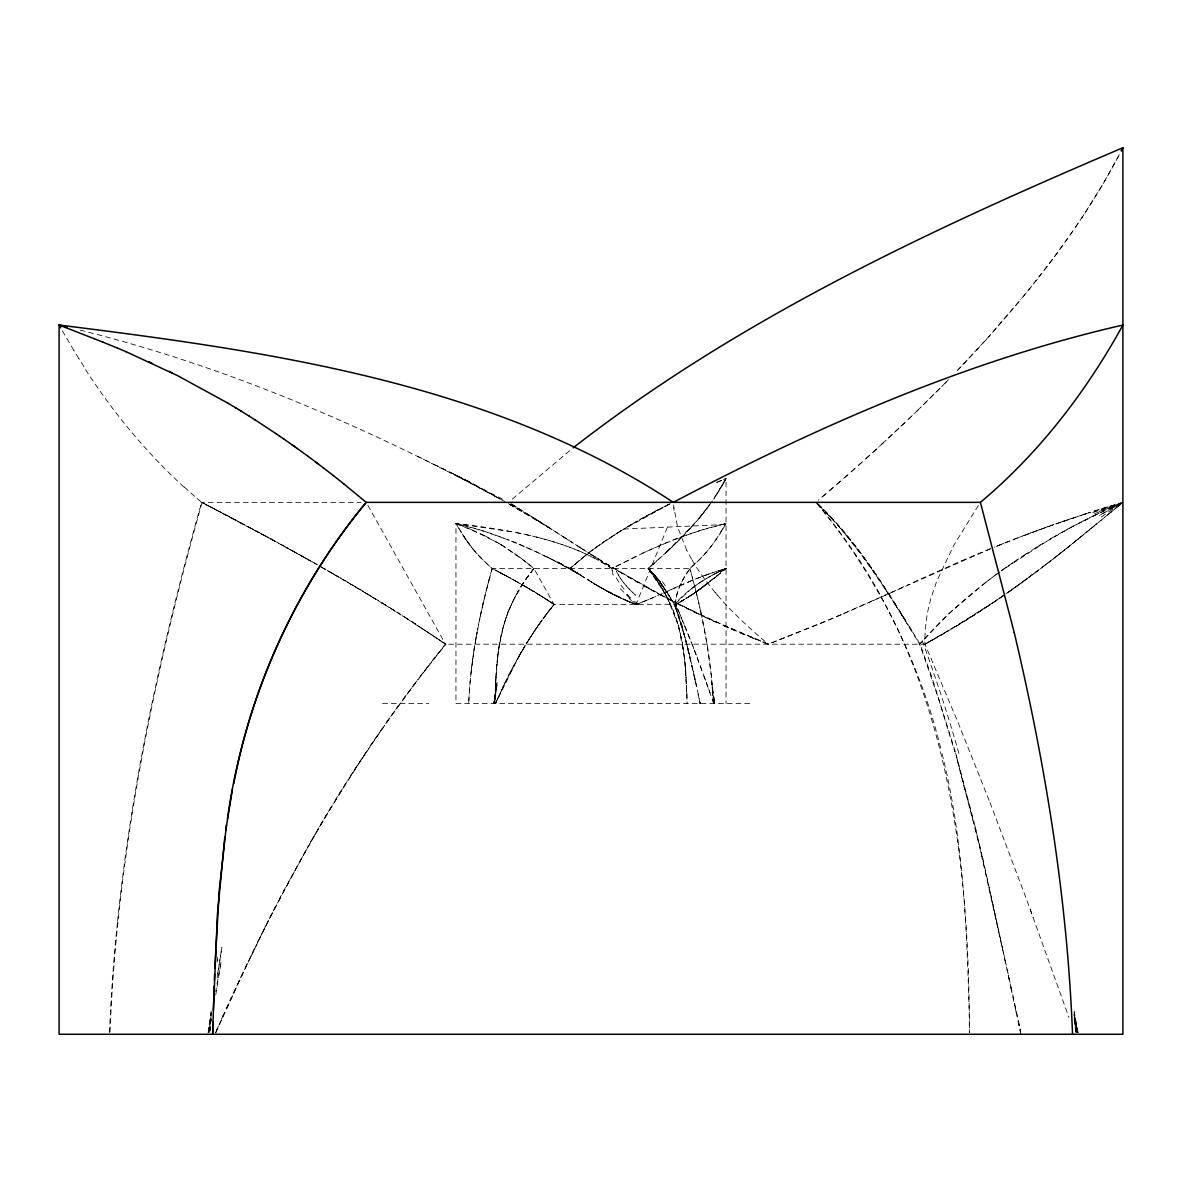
<?xml version="1.0" encoding="UTF-8"?>
<svg xmlns="http://www.w3.org/2000/svg" width="1182" height="1182" viewBox="0 0 1182 1182"><rect width="100%" height="100%" fill="white"/><g stroke="black" fill="none" stroke-linecap="round" stroke-linejoin="round"><path stroke-width="0.75" stroke-dasharray="5 3.75" d="M495.228 694.395L494.948 703.541L495.214 695.09M495.184 695.917L496.159 673.075M495.288 692.874L495.553 685.25L495.494 686.772M495.627 683.728L495.834 679.162M495.672 682.428L497.844 654.902A160.294 138.811 -90 0 1 509.56 608.183A163.249 141.382 90 0 0 498.021 654.931M495.908 677.641L496.499 668.524M217.178 961.971L217.606 956.607L217.222 960.227M496.41 669.78L498.715 648.667L503.163 627.568A144.677 125.292 90 0 1 514.569 598.033L524.527 581.16L533.924 568.498L526.256 562.218M495.14 697.439L496.204 683.817L494.135 703.541L497.105 684.999L493.751 703.541L497.297 681.467L493.736 703.541M496.617 667.003L496.868 663.974M497.016 662.467L497.327 659.438M209.672 1032.462L211.371 1016.21M117.535 921.339C132.221 779.396 163.027 639.58 201.59 502.35L194.572 496.277M473.819 652.08L470.805 674.863A386.1 334.373 -90 0 0 468.737 703.526C470.539 657.724 479.759 612.527 492.14 568.498A180.994 156.748 90 0 1 488.594 565.38L486.851 563.784A169.129 146.479 90 0 1 484.265 561.317L481.739 558.79A154.96 134.201 -90 0 1 476.848 553.531L473.716 549.866A155.064 134.29 -90 0 1 469.224 544.148A155.965 135.073 -90 0 1 466.358 540.189L465.664 539.199A167.297 144.884 90 0 1 463.625 536.14L455.957 523.478L460.995 524.084M471.101 672.011L473.273 654.917M497.474 657.931L497.844 654.902M211.371 1014.333L208.52 1032.447L211.312 1009.369M208.49 1032.462L211.268 1012.723M473.687 652.08L477.144 632.311M217.074 978.12L221.906 947.329L217.222 976.302M474.13 649.258L474.573 646.421M210.056 1030.704L211.194 1023.582M215.745 995.081L221.152 961.247L215.671 991.521M208.15 1032.447L211.371 1012.531M475.031 643.599L475.504 640.762M476.006 637.94L479.936 618.289M208.254 1032.477L211.15 1016.461M208.593 1032.551L211.386 1018.84M479.803 618.289L482.389 607.134M208.239 1032.551L211.209 1018.84M480.409 615.497L481.635 609.912M482.256 607.134L483.674 601.564M482.891 604.342L485.004 596.024M484.206 598.801L489.998 576.713M485.566 593.261L486.26 590.498M487.678 584.972L488.402 582.224M489.126 579.461L490.737 573.979M202.092 502.35C163.53 639.58 132.724 779.396 118.023 921.339A1520.835 1317.088 90 0 0 109.985 1032.64M491.372 571.231L492.259 568.498L482.98 560.046A154.591 133.876 -90 0 1 466.476 540.366L460.921 531.915M635.266 604.209L636.019 604.504L667.461 527.113M495.893 702.596L495.48 703.541L497.563 699.138M215.405 1032.817L231.376 997.253M216.395 1030.556L219.689 1023.139M215.892 1032.817L243.359 971.501M496.455 701.34L495.48 703.541L519.297 655.567M496.307 701.65L496.736 700.704M221.344 1019.431L224.669 1012.028M497.149 699.774L498.848 696.006M497.43 699.138L499.543 694.765M226.826 1008.335L255.652 945.881M499.41 694.765L500.547 692.578M233.076 993.56L268.299 920.438M500.134 693.199L501.552 690.391M500.991 691.337L501.862 689.461M501.434 690.391L502.306 688.53M503.473 686.048L502.453 688.22L504.965 682.945M245.088 967.822L248.589 960.493M503.177 686.668L505.866 681.098M250.835 956.844C303.966 845.81 368.178 739.74 445.998 644.19L402.043 615.586M504.522 683.876L509.073 674.641M505.689 681.718L506.738 679.561M257.44 942.246L277.563 902.383M506.31 680.167L507.226 678.32M507.684 677.404L516.741 660.369M508.762 675.247L509.856 673.105M270.131 916.818L308.576 845.337M509.545 673.725L511.422 670.061M725.645 479.227L726.043 478.459L723.473 479.552M510.476 671.878L510.949 670.962M279.44 898.793L281.316 895.188M511.895 669.145L512.382 668.229M681.911 581.647L687.318 572.384M725.246 479.995L713.307 499.646L726.043 478.459L716.1 482.714M283.207 891.597L318.726 827.755M512.855 667.313L525.576 644.914M513.18 666.707L514.318 664.594M723.635 483.01L726.043 478.459L726.043 703.541M516.608 660.369L517.908 658.256M518.957 656.173L520.154 654.074M519.09 656.173L522.917 649.332M310.585 841.806L333.309 803.361M519.814 654.68L521.883 651.105M520.834 652.892L521.351 651.991M320.78 824.253L322.849 820.751M522.577 649.923L531.545 635.458M522.695 649.923L525.163 645.786M324.917 817.264L348.335 779.233M523.449 648.445L525.044 645.786M722.305 529.891L726.043 523.478L701.517 530.097L679.783 537.47M721.67 530.94L719.72 534.072A162.333 140.584 -90 0 1 689.874 568.527L689.342 569.266M335.422 799.889L337.55 796.432M526.108 644.027L526.655 643.156M527.556 641.693L526.3 643.747L528.96 639.654M339.692 792.989L368.326 748.649M527.202 642.284L529.388 638.782M528.295 640.526L531.442 635.606M350.522 775.82L352.709 772.393M529.95 637.925L530.496 637.054M530.26 637.63L534.471 631.025M1085.785 211.711L1103.427 183.195L1119.797 153.749C1097.073 197.202 1069.533 237.981 1039.333 276.573M354.91 768.994L384.401 725.216M531.058 636.182L534.205 631.602M687.821 571.6L688.825 570.049M1083.968 214.518L1080.274 220.088M665.481 543.099L688.264 534.427A482.182 417.586 -90 0 1 713.692 526.596L726.043 523.478L715.524 540.366A154.591 133.876 90 0 1 699.02 560.061C687.333 569.399 679.295 583.125 676.178 597.752A159.688 67.551 -15.6 0 0 675.779 604.504L693.509 647.825L713.825 703.541L713.086 701.414M978.356 505.408L953.948 545.079L936.735 581.16L930.736 598.86L927.294 613.355L925.107 630.375L924.959 644.19L958.011 722.379L990.014 802.593M534.087 631.602L536.909 627.612M1078.427 222.866L1074.674 228.392M370.587 745.281L400.934 702.093M535.047 630.169L538.549 625.071M536.2 628.469L539.672 623.668M1072.783 231.14L1053.398 258.149L1026.995 292.043M538.15 625.633L543.883 617.817M386.736 721.892L417.911 679.31M539.14 624.229L542.745 619.205M540.928 621.702L542.346 619.752M712.391 500.976L699.419 517.849L683.477 535.579M706.363 509.176L710.382 503.783M403.328 698.813L430.322 663.235M543.351 618.378L545.818 615.068M543.764 617.817L551.477 607.725M545.197 615.881L547.059 613.414M546.645 613.96L548.108 612.054M420.378 676.074L445.496 644.19L924.959 644.19L950.86 629.371M547.68 612.601L550.206 609.336M705.846 509.841L703.26 513.151M432.834 660.044L435.345 656.867M1037.294 279.174L1020.731 299.681M551.063 608.257L552.674 606.381M437.872 653.676L445.496 644.19L367.853 505.305M552.127 606.913L554.062 604.504L676.207 604.268M703.792 512.486L701.694 515.101M702.743 513.801L700.099 517.036M552.555 606.381L554.181 604.504A157.472 49.422 34.9 0 0 521.868 584.588L513.594 579.919M701.162 515.751L698.503 518.957M1024.912 294.599L988.595 336.914M699.567 517.686L693.598 524.631M1018.633 302.208L990.782 334.491L957.523 370.38M693.051 525.251L691.943 526.492M694.617 523.478L665.821 552.821M691.381 527.113L690.835 527.733A370.321 320.706 -90 0 1 685.767 533.2L678.276 540.868M986.409 339.352L982.02 344.184M979.804 346.592L975.386 351.394M973.17 353.787L957.509 370.365M948.466 379.703L941.626 386.662M946.191 382.037L920.911 407.214M680.596 538.534L674.759 544.341M939.335 388.967L913.937 413.981M677.685 541.459L672.986 546.054M674.168 544.917L671.213 547.768M918.591 409.474L906.934 420.703M911.618 416.227L885.732 440.605M672.395 546.631L669.426 549.453M904.599 422.934L878.61 447.151M670.017 548.891L667.623 551.137M668.82 550.029L658.551 559.411M883.353 442.792L871.459 453.666M667.121 551.61L648.076 568.498L666.146 595.329M876.231 449.323L864.278 460.138M511.776 541.164L536.451 551.831L570.108 568.498L571.142 567.552M512.323 499.07L571.955 448.791M869.066 455.824L857.068 466.565M567.803 567.301L570.108 568.498L588.858 552.792A459.222 397.699 -90 0 1 623.668 529.137L624.318 528.664M861.87 462.28L849.843 472.963M572.191 566.606L593.852 549.024L618.969 531.959M854.66 468.707L842.589 479.331M653.025 564.257L657.325 560.49M847.42 475.09L835.305 485.654M654.252 563.179L649.317 567.434M840.166 481.443L828.006 491.948M832.882 487.752L820.692 498.198M650.558 566.385L648.076 568.498L657.517 581.219L667.431 598.033A144.677 125.292 90 0 1 678.837 627.568L684.422 657.118L686.653 690.879M825.568 494.032L818.239 500.267M648.696 567.966L648.076 568.498L655.626 576.609M716.661 576.195L726.043 568.498L722.734 569.488M1095.832 524.601L1097.073 523.582L1088.43 530.659M1108.125 514.48L1120.211 504.551M1100.752 520.553L1111.819 511.451M724.788 569.517L726.043 568.498L717.799 571.024M720.562 572.989L694.13 593.246M723.295 570.743L726.043 568.498L718.42 571.083M1092.138 527.63L1094.606 525.606M1117.965 506.398L1120.433 504.374M1115.513 508.408L1122.9 502.35L1088.223 513.032L1101.255 508.91M714.445 577.998L718.538 574.659M1077.26 539.76L1122.9 502.35L1095.832 514.687M1079.757 537.736L1087.204 531.678M1085.963 532.683L1089.671 529.654M715.405 577.215L711.579 580.303M1083.48 534.707L1065.972 548.832M1076.019 540.765L1071.01 544.799M706.703 584.13L714.77 577.732M1078.516 538.756L1062.175 551.861M1068.498 546.823L1058.348 554.875M1064.701 549.837L1046.75 563.917M1060.904 552.866L1054.507 557.889M1057.077 555.88L1042.834 566.917M708.668 582.593L705.713 584.883M1053.221 558.894L1018.692 584.854M707.368 583.613L702.684 587.173M985.951 582.209L949.235 613.31L919.626 644.19L938.035 697.085L954.834 751.959M985.951 582.209L994.239 575.944M706.378 584.381L704.029 586.154M1045.449 564.922L1034.915 572.915M691.972 588.237L674.434 604.504L684.378 635.458L694.824 678.778M1040.204 568.926L1041.519 567.921M999.765 571.94C970.629 593.142 943.28 616.945 919.626 644.19L910.79 629.784M692.312 587.971L695.873 585.371M1037.56 570.921L1032.241 574.91A896.532 379.274 -15.6 0 1 1020.066 583.864L1014.54 587.823M703.704 586.405L701.65 587.927M703.364 586.656L698.532 590.187M1033.57 573.92L1010.374 590.778M994.225 575.959L997.032 573.876M702.005 587.676L699.581 589.434M701.31 588.178L700.97 588.429A203.777 86.212 -15.6 0 1 696.759 591.443L696.405 591.694M700.276 588.932L697.469 590.941M1004.065 568.808L1001.213 570.847L1050.99 538.564M1017.318 585.844L1004.685 594.694M695.504 585.622L698.769 583.347M1002.632 569.827L1008.32 565.809M698.178 590.439L695.312 592.448M1013.151 588.799L1007.566 592.743A701.753 296.874 -15.6 0 0 1032.063 574.88M697.114 591.192L696.759 591.443A177.802 75.22 -15.6 0 1 693.494 593.689L693.125 593.925M1007.566 592.743L1008.97 591.768M698.887 589.936L694.233 593.187M1003.267 595.684L997.608 599.614M1008.305 565.823L1014.053 561.849M1001.908 596.674L1003.326 595.698A701.753 296.874 -15.6 0 1 954.229 627.568M695.681 592.197L692.017 594.679M1011.157 563.844L1012.59 562.854M1003.326 595.698L990.368 604.49A623.668 263.837 -15.6 0 1 953.992 627.494L944.477 633.124A554.89 234.745 -15.6 0 1 924.959 644.19L971.013 617.034M694.957 592.684L689.771 596.142M1000.474 597.664L952.441 628.425M1014.023 561.878L1024.203 555.097M720.547 572.206L726.043 568.498L719.587 570.98M1101.299 516.992L1122.9 502.35L1099.378 515.441M996.175 600.589L990.368 604.49M699.123 583.11L701.354 581.647M1016.904 559.928L1018.352 558.953M692.386 594.428L690.894 595.418M988.906 605.465L972.535 616.088M691.647 594.915L683.95 599.791M679.103 602.643L690.524 595.654M1024.173 555.112L1040.456 544.843M1025.636 554.166L1027.099 553.206M701.724 581.411L708.55 577.244M690.761 595.506L682.753 600.5M685.53 598.816L690.14 595.905M620.136 531.235L670.238 503.709M1035.993 547.591L1037.486 546.675M1038.934 545.774L1072.429 526.581L1110.134 507.979M684.747 599.304L675.779 604.504L676.636 606.469M629.134 525.783L606.322 540.189A370.69 321.016 -90 0 0 570.034 568.394M682.354 600.737L680.743 601.697M627.893 526.507L631.203 524.557M683.595 599.998L675.779 604.504L677.463 603.574M630.331 525.074L632.769 523.641M1050.961 538.578L1058.584 534.19M633.271 523.36L638.827 520.183M633.966 522.946L636.049 521.764M708.535 577.244L712.436 575.073M677.877 603.337L679.517 602.406M1055.541 535.934L1057.063 535.062M1058.555 534.205L1067.789 529.078M639.521 519.799L640.91 519.016M720.06 571.822L726.043 568.498L718.819 571.408M640.127 519.459L645.8 516.327M720.385 571.63L726.043 568.498L722.793 569.931M1100.634 514.717L1119.723 504.108M641.619 518.632L643.702 517.465M1063.15 531.634L1064.672 530.792M646.51 515.943L650.721 513.682M645.062 516.726L650.011 514.052M1067.76 529.108L1072.429 526.581M712.421 575.073L717.976 572.206M1072.384 526.611L1078.634 523.316M651.415 513.313L653.528 512.19M652.494 512.737L655.655 511.082M654.237 511.821L662.481 507.566M536.037 536.997C562.691 543.602 588.976 553.087 611.892 568.498L639.625 554.609M656.35 510.713L658.477 509.619M1078.59 523.331L1083.318 520.907M600.766 561.583L611.892 568.498L645.549 551.831L670.224 541.164M659.187 509.25L660.59 508.526M661.299 508.171L663.427 507.093M1083.259 520.922L1089.582 517.746M1084.884 520.11L1086.435 519.312M665.555 506.029L664.136 506.738M664.993 506.31L669.825 503.901M666.264 505.674L668.406 504.611M1089.523 517.775L1092.729 516.194M717.962 572.206L720.385 571.039M1092.67 516.224L1095.877 514.658M1097.457 513.904L1099.038 513.151M720.37 571.054L722.394 570.108M641.959 553.501L656.025 547.118M667.239 591.355L671.76 589.286M891.287 592.404L909.121 584.263M673.799 588.37L678.911 586.05M726.043 568.498C706.733 576.949 688.441 588.592 674.434 604.504L675.469 607.326M913.11 582.445L961.764 560.741M1108.524 508.718L1111.73 507.255M663.265 593.157L686.698 582.652M649.657 599.111L666.737 591.576M871.725 601.269L842.855 614.079M889.322 593.29L823.898 622.19L768.3 644.19L760.129 640.969M873.675 600.397L990.738 548.551M1111.701 507.27L1119.709 503.724M679.428 585.829L695.134 579.15M655.907 596.437L654.946 596.851M840.949 614.906L768.3 644.19L704.28 616.841M961.764 560.741L994.948 546.941M718.774 481.547L716.602 482.492M658.374 546.099L663.102 544.089M653.011 597.693L652.05 598.107M719.498 481.237L721.67 480.32M687.747 582.194L701.015 576.875M648.696 599.51L647.751 599.909M634.291 603.825L636.019 604.504L651.09 598.506M646.318 600.5L643.496 601.638M1094.488 513.86L1119.561 503.695L1097.472 512.146M996.973 546.025L999.086 545.168M999.071 545.183L1005.38 542.671M996.603 546.276L1022.208 536.14M695.666 578.944L707.988 574.319M642.55 602.007L640.201 602.923M1005.335 542.686L1013.787 539.376M672.602 540.218L677.389 538.371M1013.728 539.391L1015.885 538.564M1015.826 538.578L1056.176 523.759M639.743 603.101L636.019 604.504A130.759 42.05 11.3 0 1 630.878 602.451L630.154 602.14M1022.149 536.155L1026.434 534.545M701.532 576.668L703.704 575.87M1026.375 534.56L1030.674 532.964M1030.601 532.979L1032.787 532.166M1032.713 532.196L1034.9 531.383M1034.841 531.412L1039.141 529.832M704.221 575.678L708.018 574.304M1039.081 529.861L1043.396 528.295M1043.322 528.324L1047.651 526.773M1047.577 526.803L1088.327 512.988L1081.766 515.116M1051.832 525.281L1053.96 524.542M1056.102 523.789L1060.446 522.281M1060.357 522.311L1066.858 520.095M1062.574 521.543L1064.716 520.819M1092.907 512.574L1119.561 503.488M1066.77 520.124L1071.143 518.647M712.894 572.635L708.535 574.127L717.252 571.202L713.411 572.457M1071.04 518.676L1077.57 516.504M1073.286 517.923L1075.428 517.214M1077.482 516.534L1081.87 515.086M1084.027 514.392L1086.169 513.682M718.878 570.684L721.626 569.827M1094.695 510.964L1096.866 510.284M1103.353 508.26L1109.898 506.236M1101.196 508.925L1105.584 507.566M1109.868 506.251L1118.571 503.635M1118.556 503.635L1120.728 502.985M623.638 529.078L726.043 524.483M273.057 540.204L201.59 502.35L361.131 502.35M500.902 573.078L492.14 568.498L689.86 568.498L690.628 571.231M382.599 703.541L428.8 703.541M749.698 703.541L455.957 703.541L455.957 523.478L513.668 532.092M463.507 524.394C509.782 530.26 556.988 537.973 598.491 560.312M516.165 532.58L523.626 534.131M526.108 534.663L533.555 536.392M459.695 529.891L455.957 523.478L482.906 530.851L509.398 540.218M458.188 524.35L455.957 523.478L468.308 526.596A482.182 417.586 90 0 1 493.736 534.427L516.519 543.099M80.125 330.147C228.835 367.1 370.527 428.623 504.847 501.582M455.957 523.478L484.59 535.594M458.926 524.645L467.821 528.118M762.449 641.9L765.375 643.052M723.68 625.677L768.3 644.19C739.016 619.604 710.914 592.433 691.514 559.13M620.417 588.754L636.019 604.504L623.815 599.422M467.806 528.118L471.5 529.625M633.05 603.337L629.208 601.756M752.062 637.719L756.081 639.359M753.776 638.428L748.058 636.079M617.388 596.437A143.229 46.068 11.3 0 0 620.151 597.752L625.899 600.338A129.798 41.754 11.3 0 0 630.878 602.451L632.577 603.145M745.221 634.911L739.577 632.547M740.139 632.784L744.084 634.438M518.898 544.089L523.626 546.099M472.224 529.935L498.745 543.277M630.878 602.451L624.288 599.629M736.223 631.129L673.829 601.919L612.941 567.877M731.23 628.972L733.992 630.169M627.302 600.944L625.899 600.338A137.585 44.251 11.3 0 1 621.097 598.181L615.467 595.506A159.23 51.21 11.3 0 1 612.025 593.763L610.178 592.803M627.553 601.047L602.037 588.341M525.975 547.118L560.741 563.592L589.833 580.983M723 625.367L725.718 626.578M713.278 621.008L717.031 622.707M712.214 620.52L714.888 621.732M614.98 595.255L622.692 598.905M610.577 593.024L616.472 595.994A136.403 43.867 11.3 0 0 621.097 598.181L621.776 598.491M620.432 597.87L619.087 597.25M702.182 615.866L705.846 617.58M709.555 619.294L656.985 593.054L603.987 562.44M618.437 596.94L616.472 595.994M698.532 614.138L673.829 601.919M693.893 611.907L696.464 613.148M500.296 499.144L471.84 483.024L436.069 465.353M417.793 456.429L471.84 483.024M686.254 608.183L688.796 609.424M547.03 556.84L581.13 575.427L556.294 561.406M615.822 595.684L614.551 595.048M485.3 535.948L503.207 545.981L526.271 562.233M613.916 594.723L612.025 593.763A171.582 55.185 11.3 0 1 607.755 591.517L606.085 590.616M677.286 603.677L680.758 605.42M558.598 562.573L565.513 566.104M613.488 594.516L598.107 586.05M492.14 568.498L493.544 569.148M201.59 502.35L207.116 504.95M668.938 599.392L671.376 600.648M203.747 503.458L207.633 505.468M205.904 504.581L212.139 507.551M667.017 598.373L670.416 600.146M494.327 569.621L496.1 570.478M495.214 570.079L497.622 571.349M210.219 506.812L217.178 510.181M212.376 507.935L221.034 512.441M502.675 499.203L454.302 474.425L500.119 499.04M216.69 510.181L232.307 518.1M219.719 511.762L223.191 513.579M497.371 571.142L500.37 572.782M222.748 513.343L225.777 514.938M225.319 514.687L229.677 516.977M228.806 516.519L234.006 519.267M499.942 572.487L502.572 573.95M499.823 572.502L501.463 573.373M231.835 518.115L272.806 539.79M233.977 519.238L236.178 520.405M234.863 519.725L238.336 521.558M660.31 594.827L664.121 596.866M502.128 573.713L503.118 574.245M237.907 521.321L240.936 522.932M240.463 522.68L250.037 527.778M242.635 523.833L244.837 525M661.728 595.595L656.985 593.054M608.952 592.167L602.303 588.488M500.754 572.989L505.305 575.412L504.433 574.954M597.723 585.814L603.633 589.257A189.548 60.962 11.3 0 0 607.755 591.517L609.158 592.271M503.783 574.541L506.753 576.195M249.136 527.29L256.11 531.043M251.308 528.457L253.509 529.639M255.637 530.777L259.154 532.668M506.354 575.915L507.639 576.609M504.995 575.25L518.573 582.696M257.809 531.944L268.698 537.84L262.153 534.294M507.521 576.609L526.906 587.454M652.287 590.498L654.636 591.783M607.149 591.192L605.967 590.557M508.925 577.304L510.21 577.998L509.073 577.437M650.44 589.478L653.705 591.266M271.313 539.258L277.873 542.568M274.357 540.913L282.956 545.36M270.841 539.007L305.71 558.273M512.161 579.136L514.081 580.126M280.444 544.252L288.039 548.153M283.488 545.921L303.301 556.648M647.647 587.956L649.967 589.227M286.074 547.34L288.29 548.566M289.59 549.29L295.692 552.674M292.619 550.96L297.007 553.412M643.968 585.903L647.189 587.69M643.052 585.385L645.342 586.671M298.75 554.373L317.323 564.553M604.445 589.7L603.633 589.257A213.321 68.615 11.3 0 1 599.658 586.966L598.373 586.198M301.351 555.821L303.567 557.062M304.853 557.801L317.086 564.715M307.896 559.5L314.486 563.223M508.201 503.606L536.658 519.725L584.263 550.162M519.903 583.45L520.804 583.952M636.241 581.544L638.502 582.829M634.453 580.525L637.6 582.312M521.351 584.263L522.237 584.765M320.145 566.459L332.408 573.492M321.016 566.946L326.276 569.96M523.02 585.208L524.572 586.109M524.128 585.844L525.355 586.553M327.577 570.699L329.793 571.985M628.203 576.919L631.764 578.973M331.95 573.226L335.466 575.265M627.317 576.402L629.533 577.688M334.137 574.496L341.598 578.84M336.323 575.767L338.554 577.052M600.973 587.735L594.295 583.745M525.251 586.494L530.245 589.419M527.453 587.779L528.576 588.429M340.712 578.323L347.73 582.431M342.898 579.594L345.114 580.894M528.457 588.37L529.24 588.828M620.727 572.531L622.914 573.817M347.286 582.165L363.081 591.547M349.473 583.465L353.876 586.065M618.555 571.231L622.042 573.3M498.745 543.262L501.523 544.932M530.024 589.286L530.807 589.744M529.108 588.754L541.917 596.541M356.048 587.351L360.451 589.981M531.575 590.202L532.476 590.749M598.86 586.494L591.473 582.002M532.358 590.675L533.141 591.133M612.084 567.36L614.226 568.645M533.023 591.074L534.131 591.739M362.623 591.281L372.286 597.117M364.824 592.596L369.198 595.24M598.077 558.805L613.694 568.335M594.546 583.908L597.087 585.43M533.909 591.606L534.692 592.079M535.254 592.418L536.244 593.024M371.399 596.57L382.347 603.263L377.974 600.574M535.801 592.758L537.81 593.985M373.586 597.9L375.787 599.244M580.85 575.25L570.108 568.498L570.862 568.956M570.108 568.498L572.915 570.226M593.925 583.524L594.856 584.1M501.523 544.932L517.76 555.791M536.909 593.438L538.032 594.118M510.816 503.65L512.929 504.936M511.658 504.167L527.024 513.712M609.942 566.06L590.985 554.388M570.64 568.823L571.6 569.414M590.202 581.204L595.802 584.676M512.397 504.611L516.076 506.886M381.476 602.731L388.937 607.341M599.348 559.574L580.672 547.887M590.823 581.588L593.305 583.14M538.593 594.457L539.361 594.945M384.549 604.623L391.124 608.715M517.553 507.802L523.39 511.437M595.152 556.988L587.882 552.437M572.354 569.872L573.314 570.463M539.14 594.797L548.566 600.811M572.605 570.034L575.058 571.571M390.681 608.435L397.684 612.823M393.296 610.075L395.497 611.449M525.458 512.737L534.234 518.263M574.363 571.128L575.678 571.955M592.049 582.371L584.011 577.274M529.181 515.071L541.917 523.138M582.711 549.187L586.435 551.521M541.696 596.393L543.247 597.383M396.797 612.276L405.987 618.083A485.965 152.522 34.9 0 1 430.381 633.98L445.496 644.19A429.952 134.94 34.9 0 0 430.381 633.98L417.32 625.396M577.067 545.611L583.539 549.704M576.033 572.191L577.496 573.107M587.159 579.283L589.109 580.51M535.771 519.238L537.825 520.538M576.979 572.782L578.707 573.876M543.026 597.235L544.03 597.87A129.503 40.646 34.9 0 1 546.35 599.377L554.062 604.504A366.863 366.804 38.5 0 0 531.486 635.414M540.691 522.355L549.261 527.822M563.489 536.953L573.492 543.336M543.587 597.59L545.257 598.653M548.034 527.054L566.355 538.77M579.919 574.659L584.735 577.747M415.68 623.993L395.29 611.005A714.696 224.314 34.9 0 0 323.705 568.261M545.803 599.008L546.35 599.377A119.737 37.573 34.9 0 1 550.221 601.919L554.062 604.504L533.924 568.498L521.026 558.185M549.113 601.18L550.221 601.904A109.158 34.263 34.9 0 1 554.062 604.504M514.436 553.412L515.78 554.358M518.41 556.264L521.72 558.717M194.572 496.277L184.17 486.94M631.557 600.648L629.075 598.314M648.416 568.705L650.395 570.64M816.998 503.488L824.475 510.816M818.018 503.975C847.952 532.846 872.316 567.079 893.828 602.48M817.53 503.975L818.387 504.803M648.504 568.911L653.469 575.309M817.442 503.458C847.272 531.811 870.883 565.868 892.986 600.382M648.194 568.498L651.962 572.28M819.259 505.63L836.871 524.128M649.923 570.285L650.617 570.862M825.361 511.703L827.991 514.436M650.721 571.098L651.518 571.793M651.164 571.571L651.799 572.236A103.351 30.023 69.8 0 1 653.04 573.462L657.458 578.722M828.878 515.367L830.651 517.258M651.385 571.793L653.543 574.024M651.622 572.044L652.42 572.768M831.537 518.204L843.165 531.442M653.188 573.772L654.001 574.541A100.928 29.077 69.6 0 0 653.04 573.492A101.43 29.225 69.6 0 1 654.001 574.57M837.772 525.148L839.56 527.202M654.015 574.703L654.459 575.073A98.062 27.807 69.2 0 1 656.217 577.023M654.459 575.073L654.68 575.338A98.431 27.91 69.2 0 1 655.921 576.816L655.256 576.151M654.326 575.073L655.375 576.151M840.476 528.265L862.387 555.998M715.036 592.315L717.637 595.359M844.066 532.521L846.8 535.815M655.478 576.432L656.291 577.274M655.936 576.993L656.261 577.392A97.382 27.171 68.9 0 1 657.222 578.5L659.32 581.16M847.701 536.938L852.266 542.656M817.309 503.606C875.685 575.073 918.99 659.039 940.857 748.827M816.688 503.443C943.694 650.336 969.536 845.618 969.314 1032.758M656.764 577.85L656.173 577.274A96.17 26.831 68.9 0 1 657.222 578.486L656.394 577.555M854.098 545.005L855.931 547.384M657.798 579.328L658.625 580.229M658.256 579.934L661.211 583.745M856.847 548.581L875.463 574.467M658.965 580.85L659.526 581.603M659.896 582.12L660.738 583.081M863.318 557.269L865.18 559.825M660.605 583.081L663.338 586.804M654.193 576.299L657.753 581.381M660.841 583.406L661.92 584.75M867.041 562.41L868.903 565.04M661.551 584.41L662.629 585.77M869.834 566.355L871.71 569.03M662.023 585.09L674.05 603.692M872.641 570.389L882.053 584.277M876.394 575.856L884.89 588.592M662.866 586.109L664.772 588.932L664.166 588.222M664.077 588.075L669.234 596.083L668.879 595.3M664.89 589.301L665.732 590.394M882.998 585.711L883.944 587.144M658.433 582.416L662.437 588.769M884.505 588.015L887.165 592.093M665.983 590.764L667.431 592.995M886.781 591.502L888.495 594.147M887.726 592.965L888.687 594.428M889.632 595.905L891.538 598.89M889.174 594.428L900.64 612.542M893.932 601.874L907.392 623.446M893.444 601.874L895.173 604.593M667.904 593.763L670.105 597.25M83.996 366.789L78.839 358.56M894.39 603.381L901.112 614.093M896.311 606.425L898.231 609.469M901.6 614.093L904.969 620.314M900.536 613.163L902.073 615.645M903.521 617.196L920.113 644.19L931.579 676.311L954.672 749.683L973.244 820.766M901.881 615.334L903.994 618.747M670.342 597.649L671.302 599.407M669.928 597.176L670.711 598.447M904.585 619.693L911.366 630.73M670.164 597.575L675.114 606.381M909.327 626.608L912.253 631.365M906.904 623.446L907.865 625.027M460.33 530.94L460.98 531.989M78.854 358.574L73.786 350.286M73.786 350.286L61.494 329.29M662.954 589.862L663.693 591.118M691.529 559.145L686.757 550.265M664.417 592.404L672.189 608.316M666.737 596.452L677.744 623.8M686.757 550.28L677.626 527.172L673.489 505.039M677.493 608.435L679.177 612.379M680.019 614.359L681.689 618.334M682.516 620.343L684.171 624.347M684.999 626.371L687.451 632.444M672.632 609.099L677.759 623.594L682.561 643.747M688.264 634.468L691.5 642.668M990.014 802.578L1027.128 900.935L1068.956 1017.525M692.297 644.722L693.893 648.844M694.691 650.913L696.272 655.064M697.055 657.133L699.404 663.398M700.172 665.496L703.26 673.888M1030.172 909.209L1033.201 917.498M674.848 605.302L675.439 606.927M704.029 676.001L705.551 680.211M707.826 686.55L706.319 682.324M675.735 607.74L676.606 610.193M675.808 608.287L681.586 625.839M708.594 688.678L710.101 692.918M676.887 611.005L677.183 611.833M677.463 612.66L684.792 636.95M681.896 626.829L683.078 630.42M683.078 630.848L683.373 631.868M678.128 624.835L679.827 631.07M955.647 753.097L974.16 822.524L1005.527 962.621M683.817 633.02L684.806 636.507M683.654 632.872L685.072 637.97M957.095 759.937L978.282 841.348M689.86 568.498C702.226 612.527 711.475 657.724 713.248 703.541L713.13 700.66M691.381 573.979L692.874 579.461M685.043 637.379L685.279 638.265M685.516 639.137L685.752 640.023M685.353 638.989L685.9 641.043M613.133 575.25L611.892 568.498M685.988 640.895L686.225 641.782M685.634 640.023L687.51 647.248M693.598 582.224L695.031 587.735M686.461 642.668L686.683 643.555M686.181 642.077L686.712 644.146M686.919 644.441L687.156 645.328M687.377 646.214L687.599 647.101M687.244 646.214L688.042 649.332M695.74 590.498L697.114 596.024M687.835 647.987L688.057 648.888M687.776 648.297L692.031 666.16M975.032 826.041L982.227 857.91M688.722 651.563L689.579 655.611M689.15 653.365L689.372 654.252M979.346 843.712L984.178 866.214M942.084 753.776C964.808 844.864 967.112 939.202 969.801 1032.551M697.794 598.801L700.985 612.704M689.815 656.054L690.022 656.956M680.123 632.518L682.782 645.032M982.73 857.91L1020.613 1030.66M690.244 657.857L690.569 659.822M690.657 659.659L690.879 660.561M985.153 870.38L988.019 882.88M691.293 662.378L691.706 664.195M988.965 887.047L991.787 899.591M691.795 665.097L692.755 669.352L692.534 667.83M992.717 903.772L993.648 907.968M693.14 670.563L693.346 671.465M693.228 671.465L695.09 680.005L694.853 678.926M1074.142 1014.658L1078.028 1032.477L1074.142 1010.979M996.426 920.556L999.174 933.159M994.579 912.164L995.495 916.36M712.657 692.046L711.461 681.615L714.741 703.541L712.244 686.314M1000.075 937.356L1003.71 954.199M1019.992 1030.054L1020.598 1032.861M700.985 612.704L706.969 643.599L711.195 674.863A393.975 341.199 -90 0 1 712.835 694.913L712.997 697.794M694.558 676.946L694.942 678.778M700.069 702.61L700.261 703.541M699.907 702.463L700.143 703.541L698.798 697.35M1020.908 1034.265L1013.639 1000.548M1018.16 1021.632L1019.076 1025.843M695.548 681.526L699.271 698.946M694.632 677.862L696.154 684.969M699.685 701.399L700.143 703.541M1074.054 1014.658L1077.866 1032.477M1008.231 975.253L1011.836 992.126M1004.611 958.395L1009.133 979.479M1010.935 987.916L1014.54 1004.774M1015.441 1008.985L1017.259 1017.421M712.569 693.583L714.696 703.541M695.548 682.132L696.464 686.417M698.074 693.908L699.212 699.256M1074.187 1016.446L1077.437 1032.477L1074.246 1012.767M682.59 644.382L685.309 664.402M683.093 647.381L684.984 662.467M1074.142 1014.555L1076.772 1032.477L1074.128 1012.664M1074.216 1019.933L1075.709 1032.477M673.74 507.743L674.065 510.476M1074.157 1018.057L1075.723 1032.462M685.132 663.974L685.53 667.003M685.264 665.496L685.723 671.568M685.634 668.303L686.786 695.09M685.826 673.09L686.387 683.728M686.447 685.25L686.565 688.293M686.609 689.815L686.712 692.874M686.86 693.08L687.185 703.541M686.772 694.395L687.052 703.541M922.137 640.614A1033.836 519.858 88.2 0 1 959.932 756.982M944.477 633.124A554.698 234.657 -15.6 0 1 924.959 644.19M109.498 1032.64A1520.835 1317.088 -90 0 1 117.565 921.339M184.052 487.117A629.297 544.976 -90 0 1 83.848 366.893M723.739 483.098A216.557 187.539 -90 0 1 714.283 498.243M709.88 504.448A216.557 187.539 -90 0 1 703.718 512.412M638.132 604.327A283.045 101.312 6.5 0 1 634.468 601.269M636.005 604.504A134.024 43.113 11.3 0 1 625.899 600.338A129.001 41.488 11.3 0 1 621.097 598.181M662.452 581.721A99.569 24.453 66.9 0 1 667.136 588.503M660.915 584.026A97.116 24.423 67.2 0 1 662.57 586.375M657.148 577.954A94.826 26.196 68.7 0 1 659.128 580.495M651.873 572.709A101.504 29.491 69.8 0 1 652.819 573.758M615.571 595.551A155.891 50.146 11.3 0 1 612.911 594.221M611.168 593.32A172.513 55.48 11.3 0 1 607.755 591.517M675.498 604.563A180.314 76.283 -15.6 0 1 682.058 581.633M612.202 570.581A228.348 70.713 15.4 0 1 611.995 568.512M675.557 605.79A259.227 130.242 88.2 0 1 682.664 627.302M465.664 539.199A167.711 145.238 90 0 1 463.625 536.14M466.358 540.189A155.788 134.911 -90 0 0 469.224 544.148A154.857 134.098 -90 0 0 473.716 549.866M481.783 558.731A154.945 134.127 89.9 0 1 476.893 553.471M624.096 589.124A208.283 65.409 13.7 0 1 615.231 575.59M656.173 579.919A94.944 23.891 67.2 0 1 664.269 591.428M536.658 519.725L508.038 503.399L552.097 529.654L536.658 519.725M660.723 582.312A96.939 25.782 68 0 0 659.393 580.51A96.259 25.62 68 0 1 660.723 582.327M616.546 571.379A213.499 66.325 14.9 0 0 635.591 595.196A213.469 66.31 14.9 0 1 616.546 571.379M627.051 594.443A240.744 81.366 9.2 0 0 631.025 598.299A240.315 81.203 9.2 0 1 627.066 594.443M533.954 568.527A172.084 149.021 -90 0 0 517.553 592.374A170.681 147.809 -90 0 1 533.968 568.527M517.598 592.404A144.086 124.775 -90 0 0 509.797 608.302A146.878 127.198 -90 0 1 517.598 592.404"/><path stroke-width="1.5" d="M213.765 998.273L212.657 1034.265L213.026 1022.267M213.395 1010.255L217.429 914.307L224.831 836.782M213.779 998.258L214.178 986.261M214.385 980.247L214.592 974.249M214.829 968.25L219.231 890.401L226.486 824.918M225.673 830.843L232.411 789.532M227.446 819.008C243.462 703.29 291.614 592.345 366.198 502.35L980.41 502.35C1038.978 453.282 1086.199 391.833 1122.9 325.035C965.088 361.19 816.068 427.219 673.297 502.35C491.653 382.673 270.456 351.468 59.1 325.035L59.1 1034.265L1122.9 1034.265L1122.9 147.735C930.736 229.485 738.883 318.815 573.226 447.786M233.755 783.681C253.347 680.64 299.445 583.199 366.198 502.35L343.607 483.719M60.696 327.872L59.1 325.035L67.197 326.971M94.132 338.687L59.1 325.035M94.087 338.673L102.864 342.13M102.834 342.115L117.387 348.055M117.358 348.04L126.075 351.704M126.046 351.704L177.507 375.595L227.624 402.988M149.065 361.899L151.931 363.214M169.011 371.37L171.848 372.758M227.609 402.973L235.839 407.893M235.809 407.879L238.572 409.563M238.542 409.533L241.291 411.218M241.261 411.203L249.417 416.286M249.387 416.256L254.824 419.713M254.795 419.684L276.219 433.809M276.189 433.779L278.878 435.611M278.834 435.582L284.168 439.246M284.123 439.231L297.317 448.525M292.072 444.787L294.687 446.648M297.273 448.495L307.748 456.104M307.704 456.06L323.247 467.732M315.52 461.881L318.091 463.817M323.203 467.703L333.472 475.666M333.442 475.637L343.637 483.733M980.41 502.35L1014.245 632.651M1014.245 632.621C1041.948 749.743 1062.337 868.844 1070.183 989.024A1458.898 1263.44 90 0 1 1072.532 1034.265M1122.9 147.735L1121.349 150.749L1122.9 147.735"/></g></svg>
